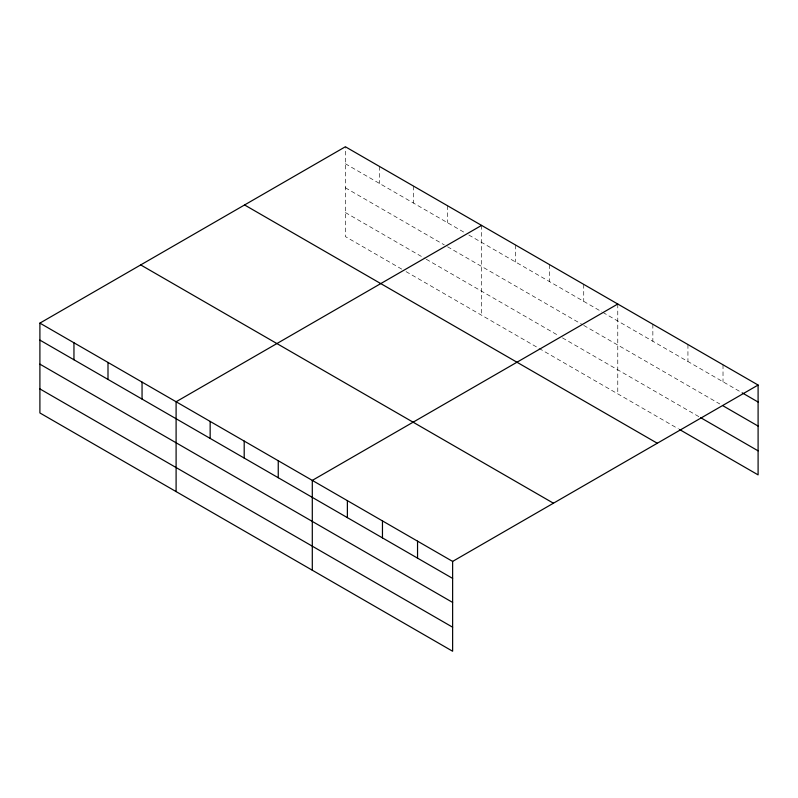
<?xml version="1.0" encoding="UTF-8"?>
<svg xmlns="http://www.w3.org/2000/svg" width="798" height="798" viewBox="0 0 798 798"><rect width="100%" height="100%" fill="white"/><g stroke="black" fill="none" stroke-linecap="round" stroke-linejoin="round"><path stroke-width="0.6" stroke-dasharray="3.99 2.99" d="M345.374 163.75L464.546 232.547M468.805 235.011L601.812 311.799M602.879 312.417L741.093 392.207M345.374 187.789L444.336 244.916M447.528 246.762L582.66 324.776M583.727 325.394L719.826 403.978M345.374 212.547L425.174 258.622M426.242 259.24L558.191 335.419M562.44 337.873L699.627 417.085M401.773 269.145L345.374 236.587L345.374 146.762M406.022 271.609L678.37 428.845M723.018 364.796L723.018 381.773M687.936 344.536L687.936 361.524M652.854 324.287L652.854 341.265M617.772 304.028L617.772 393.863M583.727 284.367L583.727 301.355M549.672 264.707L549.672 281.694M515.628 245.056L515.628 262.043M481.573 225.395L481.573 315.22M447.528 205.734L447.528 222.722M413.474 186.074L413.474 203.061M379.429 166.423L379.429 183.4"/><path stroke-width="1.2" d="M452.626 602.43L452.626 561.413L39.9 323.12L39.9 412.955L452.626 651.238L452.626 602.43L39.9 364.147M679.427 429.454L758.1 474.88L758.1 385.045L345.374 146.762L39.9 323.12M481.573 225.395L176.099 401.763L176.099 491.588M617.772 304.028L312.297 480.396L312.297 570.221M452.626 561.413L758.1 385.045M742.15 392.825L758.1 402.032M723.018 405.813L758.1 426.072M700.694 417.693L758.1 450.84M244.567 204.956L657.293 443.249M140.707 264.926L553.433 503.209M39.9 340.108L452.626 578.4M39.9 388.915L452.626 627.198M417.544 541.154L417.544 558.141M382.461 520.904L382.461 537.892M347.379 500.645L347.379 517.633M278.253 460.735L278.253 477.723M244.198 441.075L244.198 458.062M210.153 421.414L210.153 438.401M142.054 382.102L142.054 399.09M107.999 362.442L107.999 379.429M73.955 342.781L73.955 359.768"/></g></svg>
